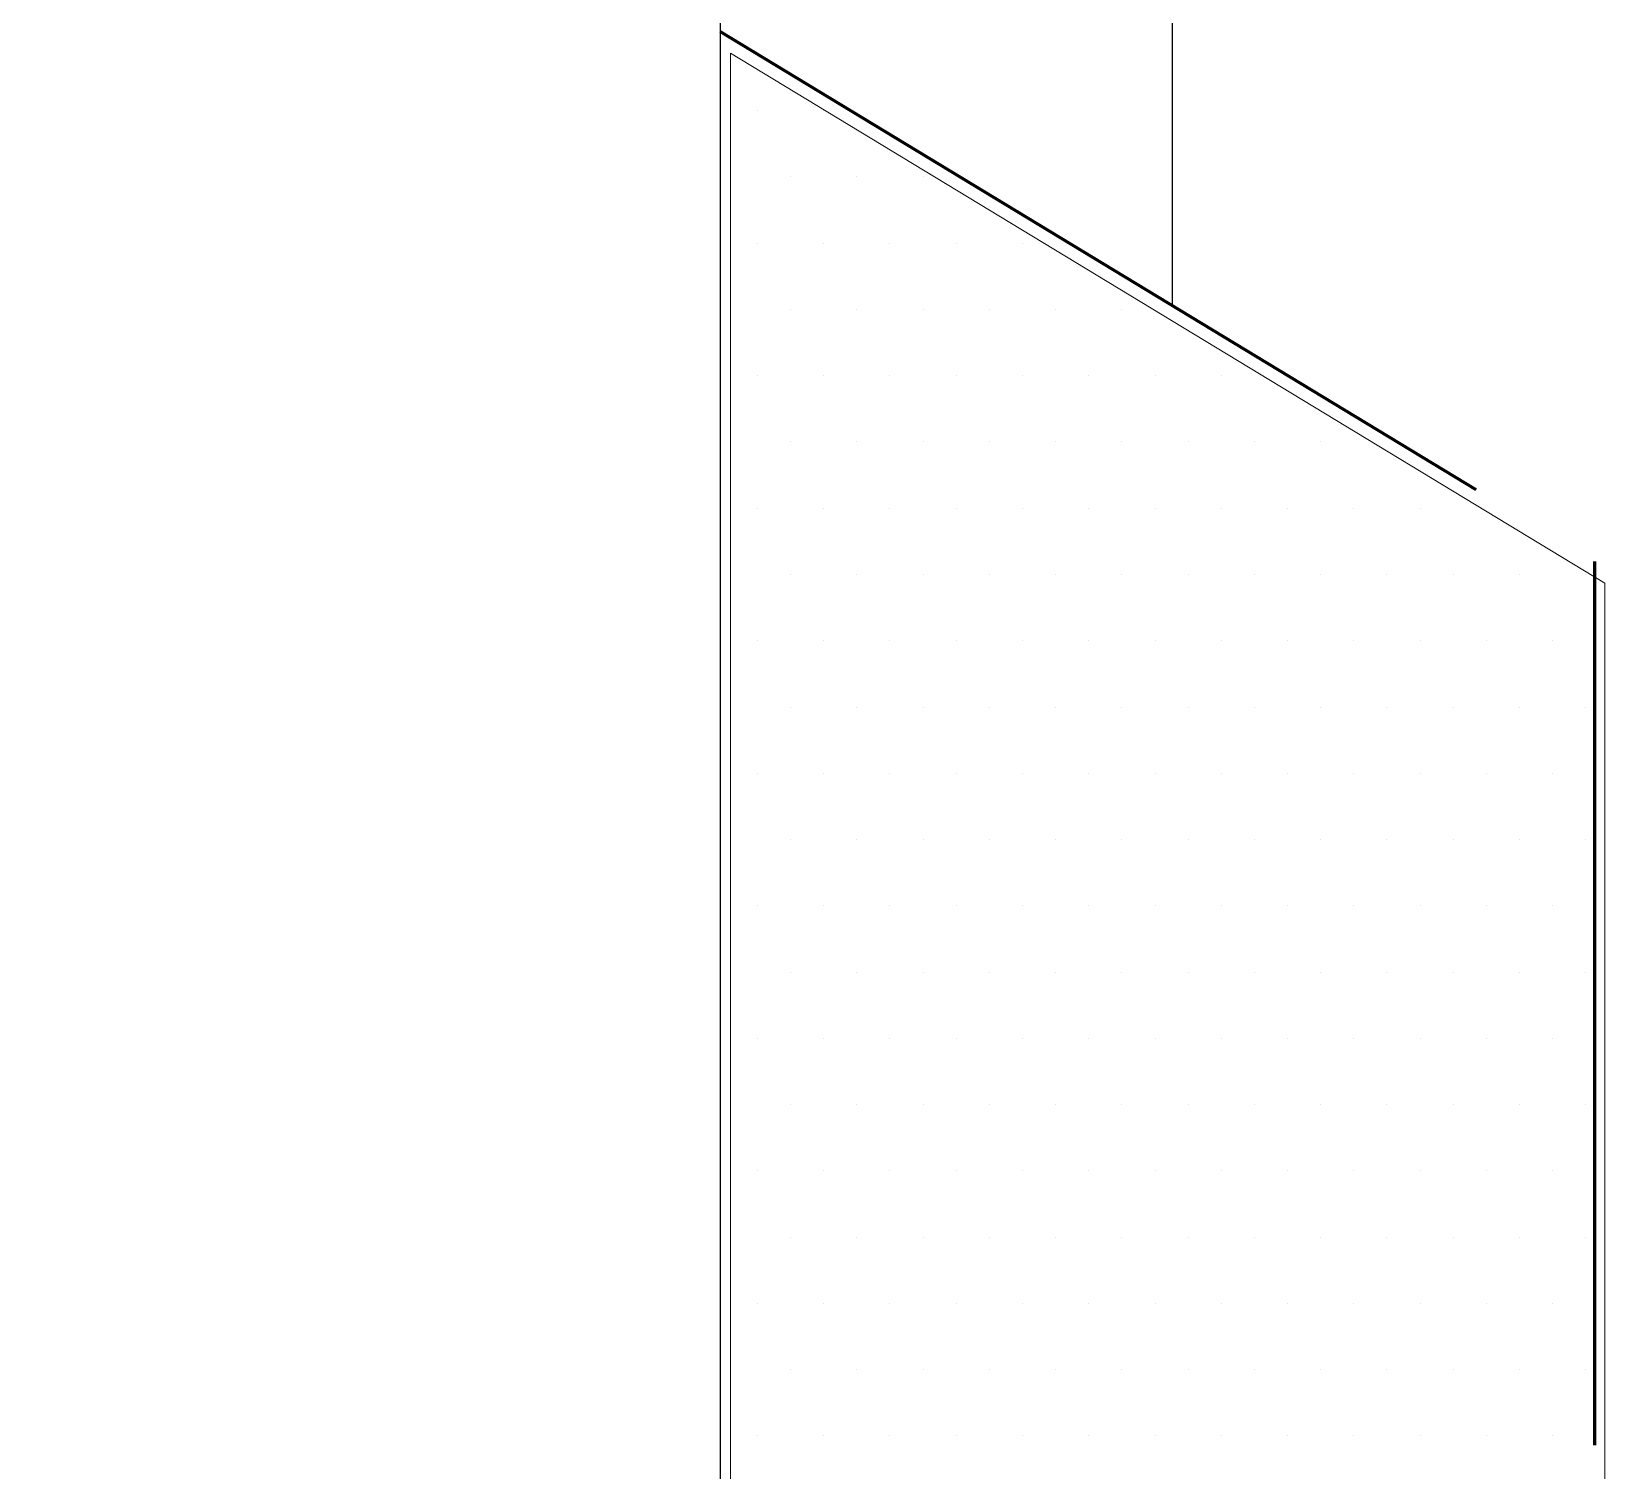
# Model space of a CAD drawing. Header units: inches. Extents: x -20.7 to 76.3, y -55.2 to 19.1.
# Drawn here: x -11.7999 to -11.3533, y -2.5255 to -2.1182 of the extents above; entities that cross this region are included whole.
import ezdxf

# ---------------------------------------------------------------- set-up
doc = ezdxf.new("R2010")
doc.units = ezdxf.units.IN
doc.header["$MEASUREMENT"] = 0
doc.linetypes.add('AI-Linetype-46', pattern=[0.375113, 0.250075, -0.125038])
doc.linetypes.add('AI-Linetype-48', pattern=[0.375113, 0.250075, -0.125038])
for name, color, linetype, lineweight in [('.ATI-HATCH', 7, 'Continuous', 0), ('G-ANNO-TTLB', 7, 'Continuous', 0), ('TYVEK', 7, 'Continuous', 0)]:
    doc.layers.add(name, color=color, linetype=linetype, lineweight=lineweight)

# ---------------------------------------------------------------- blocks, each defined once
blk = doc.blocks.new('Block_674')
at = {"layer": '.ATI-HATCH'}
blk.add_open_spline([(-11.60206, -4.43165), (-11.60206, -4.43165), (-11.35458, -4.58163), (-11.35458, -4.58163), (-11.35458, -4.58163), (-11.35458, -2.27434), (-11.35458, -2.27434), (-11.35458, -2.27434), (-11.60206, -2.12436), (-11.60206, -2.12436), (-11.60206, -2.12436), (-11.60206, -4.43165), (-11.60206, -4.43165)], degree=3, knots=[0, 0, 0, 0, 1, 1, 1, 2, 2, 2, 3, 3, 3, 4, 4, 4, 4], dxfattribs=at)
at = {"layer": '.ATI-HATCH', "color": 8, "lineweight": 0, "true_color": 0x808080}
for points in [[(-11.59442, -2.14061), (-11.59442, -2.14061), (-11.59442, -2.14061), (-11.59442, -2.14061)], [(-11.57567, -2.14061), (-11.57567, -2.14061), (-11.57567, -2.14061), (-11.57567, -2.14061)], [(-11.58504, -2.15936), (-11.58504, -2.15936), (-11.58504, -2.15936), (-11.58504, -2.15936)], [(-11.56629, -2.15936), (-11.56629, -2.15936), (-11.56629, -2.15936), (-11.56629, -2.15936)], [(-11.54753, -2.15936), (-11.54753, -2.15936), (-11.54753, -2.15936), (-11.54753, -2.15936)], [(-11.59442, -2.17812), (-11.59442, -2.17812), (-11.59442, -2.17812), (-11.59442, -2.17812)], [(-11.57567, -2.17812), (-11.57567, -2.17812), (-11.57567, -2.17812), (-11.57567, -2.17812)], [(-11.55691, -2.17812), (-11.55691, -2.17812), (-11.55691, -2.17812), (-11.55691, -2.17812)], [(-11.53815, -2.17812), (-11.53815, -2.17812), (-11.53815, -2.17812), (-11.53815, -2.17812)], [(-11.5194, -2.17812), (-11.5194, -2.17812), (-11.5194, -2.17812), (-11.5194, -2.17812)], [(-11.58504, -2.19687), (-11.58504, -2.19687), (-11.58504, -2.19687), (-11.58504, -2.19687)], [(-11.56629, -2.19687), (-11.56629, -2.19687), (-11.56629, -2.19687), (-11.56629, -2.19687)], [(-11.54753, -2.19687), (-11.54753, -2.19687), (-11.54753, -2.19687), (-11.54753, -2.19687)], [(-11.52878, -2.19687), (-11.52878, -2.19687), (-11.52878, -2.19687), (-11.52878, -2.19687)], [(-11.51002, -2.19687), (-11.51002, -2.19687), (-11.51002, -2.19687), (-11.51002, -2.19687)], [(-11.49126, -2.19687), (-11.49126, -2.19687), (-11.49126, -2.19687), (-11.49126, -2.19687)], [(-11.59442, -2.21563), (-11.59442, -2.21563), (-11.59442, -2.21563), (-11.59442, -2.21563)], [(-11.57567, -2.21563), (-11.57567, -2.21563), (-11.57567, -2.21563), (-11.57567, -2.21563)], [(-11.55691, -2.21563), (-11.55691, -2.21563), (-11.55691, -2.21563), (-11.55691, -2.21563)], [(-11.53815, -2.21563), (-11.53815, -2.21563), (-11.53815, -2.21563), (-11.53815, -2.21563)], [(-11.5194, -2.21563), (-11.5194, -2.21563), (-11.5194, -2.21563), (-11.5194, -2.21563)], [(-11.50064, -2.21563), (-11.50064, -2.21563), (-11.50064, -2.21563), (-11.50064, -2.21563)], [(-11.48189, -2.21563), (-11.48189, -2.21563), (-11.48189, -2.21563), (-11.48189, -2.21563)], [(-11.46313, -2.21563), (-11.46313, -2.21563), (-11.46313, -2.21563), (-11.46313, -2.21563)], [(-11.58504, -2.23438), (-11.58504, -2.23438), (-11.58504, -2.23438), (-11.58504, -2.23438)], [(-11.56629, -2.23438), (-11.56629, -2.23438), (-11.56629, -2.23438), (-11.56629, -2.23438)], [(-11.54753, -2.23438), (-11.54753, -2.23438), (-11.54753, -2.23438), (-11.54753, -2.23438)], [(-11.52878, -2.23438), (-11.52878, -2.23438), (-11.52878, -2.23438), (-11.52878, -2.23438)], [(-11.51002, -2.23438), (-11.51002, -2.23438), (-11.51002, -2.23438), (-11.51002, -2.23438)], [(-11.49126, -2.23438), (-11.49126, -2.23438), (-11.49126, -2.23438), (-11.49126, -2.23438)], [(-11.47251, -2.23438), (-11.47251, -2.23438), (-11.47251, -2.23438), (-11.47251, -2.23438)], [(-11.45375, -2.23438), (-11.45375, -2.23438), (-11.45375, -2.23438), (-11.45375, -2.23438)], [(-11.435, -2.23438), (-11.435, -2.23438), (-11.435, -2.23438), (-11.435, -2.23438)], [(-11.59442, -2.25314), (-11.59442, -2.25314), (-11.59442, -2.25314), (-11.59442, -2.25314)], [(-11.57567, -2.25314), (-11.57567, -2.25314), (-11.57567, -2.25314), (-11.57567, -2.25314)], [(-11.55691, -2.25314), (-11.55691, -2.25314), (-11.55691, -2.25314), (-11.55691, -2.25314)], [(-11.53815, -2.25314), (-11.53815, -2.25314), (-11.53815, -2.25314), (-11.53815, -2.25314)], [(-11.5194, -2.25314), (-11.5194, -2.25314), (-11.5194, -2.25314), (-11.5194, -2.25314)], [(-11.50064, -2.25314), (-11.50064, -2.25314), (-11.50064, -2.25314), (-11.50064, -2.25314)], [(-11.48189, -2.25314), (-11.48189, -2.25314), (-11.48189, -2.25314), (-11.48189, -2.25314)], [(-11.46313, -2.25314), (-11.46313, -2.25314), (-11.46313, -2.25314), (-11.46313, -2.25314)], [(-11.44438, -2.25314), (-11.44438, -2.25314), (-11.44438, -2.25314), (-11.44438, -2.25314)], [(-11.42562, -2.25314), (-11.42562, -2.25314), (-11.42562, -2.25314), (-11.42562, -2.25314)], [(-11.40686, -2.25314), (-11.40686, -2.25314), (-11.40686, -2.25314), (-11.40686, -2.25314)], [(-11.58504, -2.2719), (-11.58504, -2.2719), (-11.58504, -2.2719), (-11.58504, -2.2719)], [(-11.56629, -2.2719), (-11.56629, -2.2719), (-11.56629, -2.2719), (-11.56629, -2.2719)], [(-11.54753, -2.2719), (-11.54753, -2.2719), (-11.54753, -2.2719), (-11.54753, -2.2719)], [(-11.52878, -2.2719), (-11.52878, -2.2719), (-11.52878, -2.2719), (-11.52878, -2.2719)], [(-11.51002, -2.2719), (-11.51002, -2.2719), (-11.51002, -2.2719), (-11.51002, -2.2719)], [(-11.49126, -2.2719), (-11.49126, -2.2719), (-11.49126, -2.2719), (-11.49126, -2.2719)], [(-11.47251, -2.2719), (-11.47251, -2.2719), (-11.47251, -2.2719), (-11.47251, -2.2719)], [(-11.45375, -2.2719), (-11.45375, -2.2719), (-11.45375, -2.2719), (-11.45375, -2.2719)], [(-11.435, -2.2719), (-11.435, -2.2719), (-11.435, -2.2719), (-11.435, -2.2719)], [(-11.41624, -2.2719), (-11.41624, -2.2719), (-11.41624, -2.2719), (-11.41624, -2.2719)], [(-11.39749, -2.2719), (-11.39749, -2.2719), (-11.39749, -2.2719), (-11.39749, -2.2719)], [(-11.37873, -2.2719), (-11.37873, -2.2719), (-11.37873, -2.2719), (-11.37873, -2.2719)], [(-11.35998, -2.2719), (-11.35998, -2.2719), (-11.35998, -2.2719), (-11.35998, -2.2719)], [(-11.59442, -2.29065), (-11.59442, -2.29065), (-11.59442, -2.29065), (-11.59442, -2.29065)], [(-11.57567, -2.29065), (-11.57567, -2.29065), (-11.57567, -2.29065), (-11.57567, -2.29065)], [(-11.55691, -2.29065), (-11.55691, -2.29065), (-11.55691, -2.29065), (-11.55691, -2.29065)], [(-11.53815, -2.29065), (-11.53815, -2.29065), (-11.53815, -2.29065), (-11.53815, -2.29065)], [(-11.5194, -2.29065), (-11.5194, -2.29065), (-11.5194, -2.29065), (-11.5194, -2.29065)], [(-11.50064, -2.29065), (-11.50064, -2.29065), (-11.50064, -2.29065), (-11.50064, -2.29065)], [(-11.48189, -2.29065), (-11.48189, -2.29065), (-11.48189, -2.29065), (-11.48189, -2.29065)], [(-11.46313, -2.29065), (-11.46313, -2.29065), (-11.46313, -2.29065), (-11.46313, -2.29065)], [(-11.44438, -2.29065), (-11.44438, -2.29065), (-11.44438, -2.29065), (-11.44438, -2.29065)], [(-11.42562, -2.29065), (-11.42562, -2.29065), (-11.42562, -2.29065), (-11.42562, -2.29065)], [(-11.40686, -2.29065), (-11.40686, -2.29065), (-11.40686, -2.29065), (-11.40686, -2.29065)], [(-11.38811, -2.29065), (-11.38811, -2.29065), (-11.38811, -2.29065), (-11.38811, -2.29065)], [(-11.36935, -2.29065), (-11.36935, -2.29065), (-11.36935, -2.29065), (-11.36935, -2.29065)], [(-11.58504, -2.30941), (-11.58504, -2.30941), (-11.58504, -2.30941), (-11.58504, -2.30941)], [(-11.56629, -2.30941), (-11.56629, -2.30941), (-11.56629, -2.30941), (-11.56629, -2.30941)], [(-11.54753, -2.30941), (-11.54753, -2.30941), (-11.54753, -2.30941), (-11.54753, -2.30941)], [(-11.52878, -2.30941), (-11.52878, -2.30941), (-11.52878, -2.30941), (-11.52878, -2.30941)], [(-11.51002, -2.30941), (-11.51002, -2.30941), (-11.51002, -2.30941), (-11.51002, -2.30941)], [(-11.49126, -2.30941), (-11.49126, -2.30941), (-11.49126, -2.30941), (-11.49126, -2.30941)], [(-11.47251, -2.30941), (-11.47251, -2.30941), (-11.47251, -2.30941), (-11.47251, -2.30941)], [(-11.45375, -2.30941), (-11.45375, -2.30941), (-11.45375, -2.30941), (-11.45375, -2.30941)], [(-11.435, -2.30941), (-11.435, -2.30941), (-11.435, -2.30941), (-11.435, -2.30941)], [(-11.41624, -2.30941), (-11.41624, -2.30941), (-11.41624, -2.30941), (-11.41624, -2.30941)], [(-11.39749, -2.30941), (-11.39749, -2.30941), (-11.39749, -2.30941), (-11.39749, -2.30941)], [(-11.37873, -2.30941), (-11.37873, -2.30941), (-11.37873, -2.30941), (-11.37873, -2.30941)], [(-11.35998, -2.30941), (-11.35998, -2.30941), (-11.35998, -2.30941), (-11.35998, -2.30941)], [(-11.59442, -2.32816), (-11.59442, -2.32816), (-11.59442, -2.32816), (-11.59442, -2.32816)], [(-11.57567, -2.32816), (-11.57567, -2.32816), (-11.57567, -2.32816), (-11.57567, -2.32816)], [(-11.55691, -2.32816), (-11.55691, -2.32816), (-11.55691, -2.32816), (-11.55691, -2.32816)], [(-11.53815, -2.32816), (-11.53815, -2.32816), (-11.53815, -2.32816), (-11.53815, -2.32816)], [(-11.5194, -2.32816), (-11.5194, -2.32816), (-11.5194, -2.32816), (-11.5194, -2.32816)], [(-11.50064, -2.32816), (-11.50064, -2.32816), (-11.50064, -2.32816), (-11.50064, -2.32816)], [(-11.48189, -2.32816), (-11.48189, -2.32816), (-11.48189, -2.32816), (-11.48189, -2.32816)], [(-11.46313, -2.32816), (-11.46313, -2.32816), (-11.46313, -2.32816), (-11.46313, -2.32816)], [(-11.44438, -2.32816), (-11.44438, -2.32816), (-11.44438, -2.32816), (-11.44438, -2.32816)], [(-11.42562, -2.32816), (-11.42562, -2.32816), (-11.42562, -2.32816), (-11.42562, -2.32816)], [(-11.40686, -2.32816), (-11.40686, -2.32816), (-11.40686, -2.32816), (-11.40686, -2.32816)], [(-11.38811, -2.32816), (-11.38811, -2.32816), (-11.38811, -2.32816), (-11.38811, -2.32816)], [(-11.36935, -2.32816), (-11.36935, -2.32816), (-11.36935, -2.32816), (-11.36935, -2.32816)], [(-11.58504, -2.34692), (-11.58504, -2.34692), (-11.58504, -2.34692), (-11.58504, -2.34692)], [(-11.56629, -2.34692), (-11.56629, -2.34692), (-11.56629, -2.34692), (-11.56629, -2.34692)], [(-11.54753, -2.34692), (-11.54753, -2.34692), (-11.54753, -2.34692), (-11.54753, -2.34692)], [(-11.52878, -2.34692), (-11.52878, -2.34692), (-11.52878, -2.34692), (-11.52878, -2.34692)], [(-11.51002, -2.34692), (-11.51002, -2.34692), (-11.51002, -2.34692), (-11.51002, -2.34692)], [(-11.49126, -2.34692), (-11.49126, -2.34692), (-11.49126, -2.34692), (-11.49126, -2.34692)], [(-11.47251, -2.34692), (-11.47251, -2.34692), (-11.47251, -2.34692), (-11.47251, -2.34692)], [(-11.45375, -2.34692), (-11.45375, -2.34692), (-11.45375, -2.34692), (-11.45375, -2.34692)], [(-11.435, -2.34692), (-11.435, -2.34692), (-11.435, -2.34692), (-11.435, -2.34692)], [(-11.41624, -2.34692), (-11.41624, -2.34692), (-11.41624, -2.34692), (-11.41624, -2.34692)], [(-11.39749, -2.34692), (-11.39749, -2.34692), (-11.39749, -2.34692), (-11.39749, -2.34692)], [(-11.37873, -2.34692), (-11.37873, -2.34692), (-11.37873, -2.34692), (-11.37873, -2.34692)], [(-11.35998, -2.34692), (-11.35998, -2.34692), (-11.35998, -2.34692), (-11.35998, -2.34692)], [(-11.59442, -2.36567), (-11.59442, -2.36567), (-11.59442, -2.36567), (-11.59442, -2.36567)], [(-11.57567, -2.36567), (-11.57567, -2.36567), (-11.57567, -2.36567), (-11.57567, -2.36567)], [(-11.55691, -2.36567), (-11.55691, -2.36567), (-11.55691, -2.36567), (-11.55691, -2.36567)], [(-11.53815, -2.36567), (-11.53815, -2.36567), (-11.53815, -2.36567), (-11.53815, -2.36567)], [(-11.5194, -2.36567), (-11.5194, -2.36567), (-11.5194, -2.36567), (-11.5194, -2.36567)], [(-11.50064, -2.36567), (-11.50064, -2.36567), (-11.50064, -2.36567), (-11.50064, -2.36567)], [(-11.48189, -2.36567), (-11.48189, -2.36567), (-11.48189, -2.36567), (-11.48189, -2.36567)], [(-11.46313, -2.36567), (-11.46313, -2.36567), (-11.46313, -2.36567), (-11.46313, -2.36567)], [(-11.44438, -2.36567), (-11.44438, -2.36567), (-11.44438, -2.36567), (-11.44438, -2.36567)], [(-11.42562, -2.36567), (-11.42562, -2.36567), (-11.42562, -2.36567), (-11.42562, -2.36567)], [(-11.40686, -2.36567), (-11.40686, -2.36567), (-11.40686, -2.36567), (-11.40686, -2.36567)], [(-11.38811, -2.36567), (-11.38811, -2.36567), (-11.38811, -2.36567), (-11.38811, -2.36567)], [(-11.36935, -2.36567), (-11.36935, -2.36567), (-11.36935, -2.36567), (-11.36935, -2.36567)], [(-11.58504, -2.38443), (-11.58504, -2.38443), (-11.58504, -2.38443), (-11.58504, -2.38443)], [(-11.56629, -2.38443), (-11.56629, -2.38443), (-11.56629, -2.38443), (-11.56629, -2.38443)], [(-11.54753, -2.38443), (-11.54753, -2.38443), (-11.54753, -2.38443), (-11.54753, -2.38443)], [(-11.52878, -2.38443), (-11.52878, -2.38443), (-11.52878, -2.38443), (-11.52878, -2.38443)], [(-11.51002, -2.38443), (-11.51002, -2.38443), (-11.51002, -2.38443), (-11.51002, -2.38443)], [(-11.49126, -2.38443), (-11.49126, -2.38443), (-11.49126, -2.38443), (-11.49126, -2.38443)], [(-11.47251, -2.38443), (-11.47251, -2.38443), (-11.47251, -2.38443), (-11.47251, -2.38443)], [(-11.45375, -2.38443), (-11.45375, -2.38443), (-11.45375, -2.38443), (-11.45375, -2.38443)], [(-11.435, -2.38443), (-11.435, -2.38443), (-11.435, -2.38443), (-11.435, -2.38443)], [(-11.41624, -2.38443), (-11.41624, -2.38443), (-11.41624, -2.38443), (-11.41624, -2.38443)], [(-11.39749, -2.38443), (-11.39749, -2.38443), (-11.39749, -2.38443), (-11.39749, -2.38443)], [(-11.37873, -2.38443), (-11.37873, -2.38443), (-11.37873, -2.38443), (-11.37873, -2.38443)], [(-11.35998, -2.38443), (-11.35998, -2.38443), (-11.35998, -2.38443), (-11.35998, -2.38443)], [(-11.59442, -2.40319), (-11.59442, -2.40319), (-11.59442, -2.40319), (-11.59442, -2.40319)], [(-11.57567, -2.40319), (-11.57567, -2.40319), (-11.57567, -2.40319), (-11.57567, -2.40319)], [(-11.55691, -2.40319), (-11.55691, -2.40319), (-11.55691, -2.40319), (-11.55691, -2.40319)], [(-11.53815, -2.40319), (-11.53815, -2.40319), (-11.53815, -2.40319), (-11.53815, -2.40319)], [(-11.5194, -2.40319), (-11.5194, -2.40319), (-11.5194, -2.40319), (-11.5194, -2.40319)], [(-11.50064, -2.40319), (-11.50064, -2.40319), (-11.50064, -2.40319), (-11.50064, -2.40319)], [(-11.48189, -2.40319), (-11.48189, -2.40319), (-11.48189, -2.40319), (-11.48189, -2.40319)], [(-11.46313, -2.40319), (-11.46313, -2.40319), (-11.46313, -2.40319), (-11.46313, -2.40319)], [(-11.44438, -2.40319), (-11.44438, -2.40319), (-11.44438, -2.40319), (-11.44438, -2.40319)], [(-11.42562, -2.40319), (-11.42562, -2.40319), (-11.42562, -2.40319), (-11.42562, -2.40319)], [(-11.40686, -2.40319), (-11.40686, -2.40319), (-11.40686, -2.40319), (-11.40686, -2.40319)], [(-11.38811, -2.40319), (-11.38811, -2.40319), (-11.38811, -2.40319), (-11.38811, -2.40319)], [(-11.36935, -2.40319), (-11.36935, -2.40319), (-11.36935, -2.40319), (-11.36935, -2.40319)], [(-11.58504, -2.42194), (-11.58504, -2.42194), (-11.58504, -2.42194), (-11.58504, -2.42194)], [(-11.56629, -2.42194), (-11.56629, -2.42194), (-11.56629, -2.42194), (-11.56629, -2.42194)], [(-11.54753, -2.42194), (-11.54753, -2.42194), (-11.54753, -2.42194), (-11.54753, -2.42194)], [(-11.52878, -2.42194), (-11.52878, -2.42194), (-11.52878, -2.42194), (-11.52878, -2.42194)], [(-11.51002, -2.42194), (-11.51002, -2.42194), (-11.51002, -2.42194), (-11.51002, -2.42194)], [(-11.49126, -2.42194), (-11.49126, -2.42194), (-11.49126, -2.42194), (-11.49126, -2.42194)], [(-11.47251, -2.42194), (-11.47251, -2.42194), (-11.47251, -2.42194), (-11.47251, -2.42194)], [(-11.45375, -2.42194), (-11.45375, -2.42194), (-11.45375, -2.42194), (-11.45375, -2.42194)], [(-11.435, -2.42194), (-11.435, -2.42194), (-11.435, -2.42194), (-11.435, -2.42194)], [(-11.41624, -2.42194), (-11.41624, -2.42194), (-11.41624, -2.42194), (-11.41624, -2.42194)], [(-11.39749, -2.42194), (-11.39749, -2.42194), (-11.39749, -2.42194), (-11.39749, -2.42194)], [(-11.37873, -2.42194), (-11.37873, -2.42194), (-11.37873, -2.42194), (-11.37873, -2.42194)], [(-11.35998, -2.42194), (-11.35998, -2.42194), (-11.35998, -2.42194), (-11.35998, -2.42194)], [(-11.59442, -2.4407), (-11.59442, -2.4407), (-11.59442, -2.4407), (-11.59442, -2.4407)], [(-11.57567, -2.4407), (-11.57567, -2.4407), (-11.57567, -2.4407), (-11.57567, -2.4407)], [(-11.55691, -2.4407), (-11.55691, -2.4407), (-11.55691, -2.4407), (-11.55691, -2.4407)], [(-11.53815, -2.4407), (-11.53815, -2.4407), (-11.53815, -2.4407), (-11.53815, -2.4407)], [(-11.5194, -2.4407), (-11.5194, -2.4407), (-11.5194, -2.4407), (-11.5194, -2.4407)], [(-11.50064, -2.4407), (-11.50064, -2.4407), (-11.50064, -2.4407), (-11.50064, -2.4407)], [(-11.48189, -2.4407), (-11.48189, -2.4407), (-11.48189, -2.4407), (-11.48189, -2.4407)], [(-11.46313, -2.4407), (-11.46313, -2.4407), (-11.46313, -2.4407), (-11.46313, -2.4407)], [(-11.44438, -2.4407), (-11.44438, -2.4407), (-11.44438, -2.4407), (-11.44438, -2.4407)], [(-11.42562, -2.4407), (-11.42562, -2.4407), (-11.42562, -2.4407), (-11.42562, -2.4407)], [(-11.40686, -2.4407), (-11.40686, -2.4407), (-11.40686, -2.4407), (-11.40686, -2.4407)], [(-11.38811, -2.4407), (-11.38811, -2.4407), (-11.38811, -2.4407), (-11.38811, -2.4407)], [(-11.36935, -2.4407), (-11.36935, -2.4407), (-11.36935, -2.4407), (-11.36935, -2.4407)], [(-11.58504, -2.45945), (-11.58504, -2.45945), (-11.58504, -2.45945), (-11.58504, -2.45945)], [(-11.56629, -2.45945), (-11.56629, -2.45945), (-11.56629, -2.45945), (-11.56629, -2.45945)], [(-11.54753, -2.45945), (-11.54753, -2.45945), (-11.54753, -2.45945), (-11.54753, -2.45945)], [(-11.52878, -2.45945), (-11.52878, -2.45945), (-11.52878, -2.45945), (-11.52878, -2.45945)], [(-11.51002, -2.45945), (-11.51002, -2.45945), (-11.51002, -2.45945), (-11.51002, -2.45945)], [(-11.49126, -2.45945), (-11.49126, -2.45945), (-11.49126, -2.45945), (-11.49126, -2.45945)], [(-11.47251, -2.45945), (-11.47251, -2.45945), (-11.47251, -2.45945), (-11.47251, -2.45945)], [(-11.45375, -2.45945), (-11.45375, -2.45945), (-11.45375, -2.45945), (-11.45375, -2.45945)], [(-11.435, -2.45945), (-11.435, -2.45945), (-11.435, -2.45945), (-11.435, -2.45945)], [(-11.41624, -2.45945), (-11.41624, -2.45945), (-11.41624, -2.45945), (-11.41624, -2.45945)], [(-11.39749, -2.45945), (-11.39749, -2.45945), (-11.39749, -2.45945), (-11.39749, -2.45945)], [(-11.37873, -2.45945), (-11.37873, -2.45945), (-11.37873, -2.45945), (-11.37873, -2.45945)], [(-11.35998, -2.45945), (-11.35998, -2.45945), (-11.35998, -2.45945), (-11.35998, -2.45945)], [(-11.59442, -2.47821), (-11.59442, -2.47821), (-11.59442, -2.47821), (-11.59442, -2.47821)], [(-11.57567, -2.47821), (-11.57567, -2.47821), (-11.57567, -2.47821), (-11.57567, -2.47821)], [(-11.55691, -2.47821), (-11.55691, -2.47821), (-11.55691, -2.47821), (-11.55691, -2.47821)], [(-11.53815, -2.47821), (-11.53815, -2.47821), (-11.53815, -2.47821), (-11.53815, -2.47821)], [(-11.5194, -2.47821), (-11.5194, -2.47821), (-11.5194, -2.47821), (-11.5194, -2.47821)], [(-11.50064, -2.47821), (-11.50064, -2.47821), (-11.50064, -2.47821), (-11.50064, -2.47821)], [(-11.48189, -2.47821), (-11.48189, -2.47821), (-11.48189, -2.47821), (-11.48189, -2.47821)], [(-11.46313, -2.47821), (-11.46313, -2.47821), (-11.46313, -2.47821), (-11.46313, -2.47821)], [(-11.44438, -2.47821), (-11.44438, -2.47821), (-11.44438, -2.47821), (-11.44438, -2.47821)], [(-11.42562, -2.47821), (-11.42562, -2.47821), (-11.42562, -2.47821), (-11.42562, -2.47821)], [(-11.40686, -2.47821), (-11.40686, -2.47821), (-11.40686, -2.47821), (-11.40686, -2.47821)], [(-11.38811, -2.47821), (-11.38811, -2.47821), (-11.38811, -2.47821), (-11.38811, -2.47821)], [(-11.36935, -2.47821), (-11.36935, -2.47821), (-11.36935, -2.47821), (-11.36935, -2.47821)], [(-11.58504, -2.49696), (-11.58504, -2.49696), (-11.58504, -2.49696), (-11.58504, -2.49696)], [(-11.56629, -2.49696), (-11.56629, -2.49696), (-11.56629, -2.49696), (-11.56629, -2.49696)], [(-11.54753, -2.49696), (-11.54753, -2.49696), (-11.54753, -2.49696), (-11.54753, -2.49696)], [(-11.52878, -2.49696), (-11.52878, -2.49696), (-11.52878, -2.49696), (-11.52878, -2.49696)], [(-11.51002, -2.49696), (-11.51002, -2.49696), (-11.51002, -2.49696), (-11.51002, -2.49696)], [(-11.49126, -2.49696), (-11.49126, -2.49696), (-11.49126, -2.49696), (-11.49126, -2.49696)], [(-11.47251, -2.49696), (-11.47251, -2.49696), (-11.47251, -2.49696), (-11.47251, -2.49696)], [(-11.45375, -2.49696), (-11.45375, -2.49696), (-11.45375, -2.49696), (-11.45375, -2.49696)], [(-11.435, -2.49696), (-11.435, -2.49696), (-11.435, -2.49696), (-11.435, -2.49696)], [(-11.41624, -2.49696), (-11.41624, -2.49696), (-11.41624, -2.49696), (-11.41624, -2.49696)], [(-11.39749, -2.49696), (-11.39749, -2.49696), (-11.39749, -2.49696), (-11.39749, -2.49696)], [(-11.37873, -2.49696), (-11.37873, -2.49696), (-11.37873, -2.49696), (-11.37873, -2.49696)], [(-11.35998, -2.49696), (-11.35998, -2.49696), (-11.35998, -2.49696), (-11.35998, -2.49696)], [(-11.59442, -2.51572), (-11.59442, -2.51572), (-11.59442, -2.51572), (-11.59442, -2.51572)], [(-11.57567, -2.51572), (-11.57567, -2.51572), (-11.57567, -2.51572), (-11.57567, -2.51572)], [(-11.55691, -2.51572), (-11.55691, -2.51572), (-11.55691, -2.51572), (-11.55691, -2.51572)], [(-11.53815, -2.51572), (-11.53815, -2.51572), (-11.53815, -2.51572), (-11.53815, -2.51572)], [(-11.5194, -2.51572), (-11.5194, -2.51572), (-11.5194, -2.51572), (-11.5194, -2.51572)], [(-11.50064, -2.51572), (-11.50064, -2.51572), (-11.50064, -2.51572), (-11.50064, -2.51572)], [(-11.48189, -2.51572), (-11.48189, -2.51572), (-11.48189, -2.51572), (-11.48189, -2.51572)], [(-11.46313, -2.51572), (-11.46313, -2.51572), (-11.46313, -2.51572), (-11.46313, -2.51572)], [(-11.44438, -2.51572), (-11.44438, -2.51572), (-11.44438, -2.51572), (-11.44438, -2.51572)], [(-11.42562, -2.51572), (-11.42562, -2.51572), (-11.42562, -2.51572), (-11.42562, -2.51572)], [(-11.40686, -2.51572), (-11.40686, -2.51572), (-11.40686, -2.51572), (-11.40686, -2.51572)], [(-11.38811, -2.51572), (-11.38811, -2.51572), (-11.38811, -2.51572), (-11.38811, -2.51572)], [(-11.36935, -2.51572), (-11.36935, -2.51572), (-11.36935, -2.51572), (-11.36935, -2.51572)]]:
    blk.add_open_spline(points, degree=3, dxfattribs=at)

msp = doc.modelspace()

# ---------------------------------------------------------------- hatches: boundary and pattern name
at = {"layer": 'G-ANNO-TTLB', "true_color": 0xff00ff, "transparency": 33554687}
h = msp.add_hatch(color=6, dxfattribs=at)
edge = h.paths.add_edge_path()
edge.add_spline(control_points=[(20.03424, -15.13455), (20.03424, -15.13455), (-20.6658, -15.13455), (-20.6658, -15.13455), (-20.6658, -15.13455), (-20.6658, 19.00075), (-20.6658, 19.00075), (-20.6658, 19.00075), (20.03424, 19.00075), (20.03424, 19.00075), (20.03424, 19.00075), (20.03424, -15.13455), (20.03424, -15.13455)], knot_values=[0, 0, 0, 0, 1, 1, 1, 2, 2, 2, 3, 3, 3, 4, 4, 4, 4], degree=3, periodic=0)
edge = h.paths.add_edge_path()
edge.add_spline(control_points=[(-20.54076, 18.87571), (-20.54076, 18.87571), (-20.54076, -15.00951), (-20.54076, -15.00951), (-20.54076, -15.00951), (19.9092, -15.00951), (19.9092, -15.00951), (19.9092, -15.00951), (19.9092, 18.87571), (19.9092, 18.87571), (19.9092, 18.87571), (-20.54076, 18.87571), (-20.54076, 18.87571)], knot_values=[0, 0, 0, 0, 1, 1, 1, 2, 2, 2, 3, 3, 3, 4, 4, 4, 4], degree=3, periodic=0)
edge.add_line((-20.54076, 18.87571), (-20.54076, 18.87571))

# ---------------------------------------------------------------- linework, layer by layer
at = {"layer": 'G-ANNO-TTLB'}
for points in [[(20.03424, -15.13455), (20.03424, -15.13455), (-20.6658, -15.13455), (-20.6658, -15.13455), (-20.6658, -15.13455), (-20.6658, 19.00075), (-20.6658, 19.00075), (-20.6658, 19.00075), (20.03424, 19.00075), (20.03424, 19.00075), (20.03424, 19.00075), (20.03424, -15.13455), (20.03424, -15.13455)], [(-20.54076, 18.87571), (-20.54076, 18.87571), (-20.54076, -15.00951), (-20.54076, -15.00951), (-20.54076, -15.00951), (19.9092, -15.00951), (19.9092, -15.00951), (19.9092, -15.00951), (19.9092, 18.87571), (19.9092, 18.87571), (19.9092, 18.87571), (-20.54076, 18.87571), (-20.54076, 18.87571)]]:
    msp.add_open_spline(points, degree=3, knots=[0, 0, 0, 0, 1, 1, 1, 2, 2, 2, 3, 3, 3, 4, 4, 4, 4], dxfattribs=at)
at = {"layer": 'TYVEK', "color": 33, "lineweight": 25, "true_color": 0xcc9966}
for p, q in [((-11.60495, -0.48648), (-11.60495, -6.288)), ((-11.47701, -0.55986), (-11.47701, -2.19577))]:
    msp.add_line(p, q, dxfattribs=at)
at = {"layer": 'TYVEK', "color": 18, "linetype": 'AI-Linetype-46', "lineweight": 60, "true_color": 0x000000}
msp.add_line((-11.60495, -2.11823), (-11.35747, -2.26821), dxfattribs=at)
at = {"layer": 'TYVEK', "color": 18, "linetype": 'AI-Linetype-48', "lineweight": 60, "true_color": 0x000000}
msp.add_line((-11.35747, -2.26821), (-11.35747, -4.5755), dxfattribs=at)

# ---------------------------------------------------------------- block references
at = {"layer": '.ATI-HATCH'}
msp.add_blockref('Block_674', (0, 0), dxfattribs=at)

doc.saveas('drawing.dxf')
